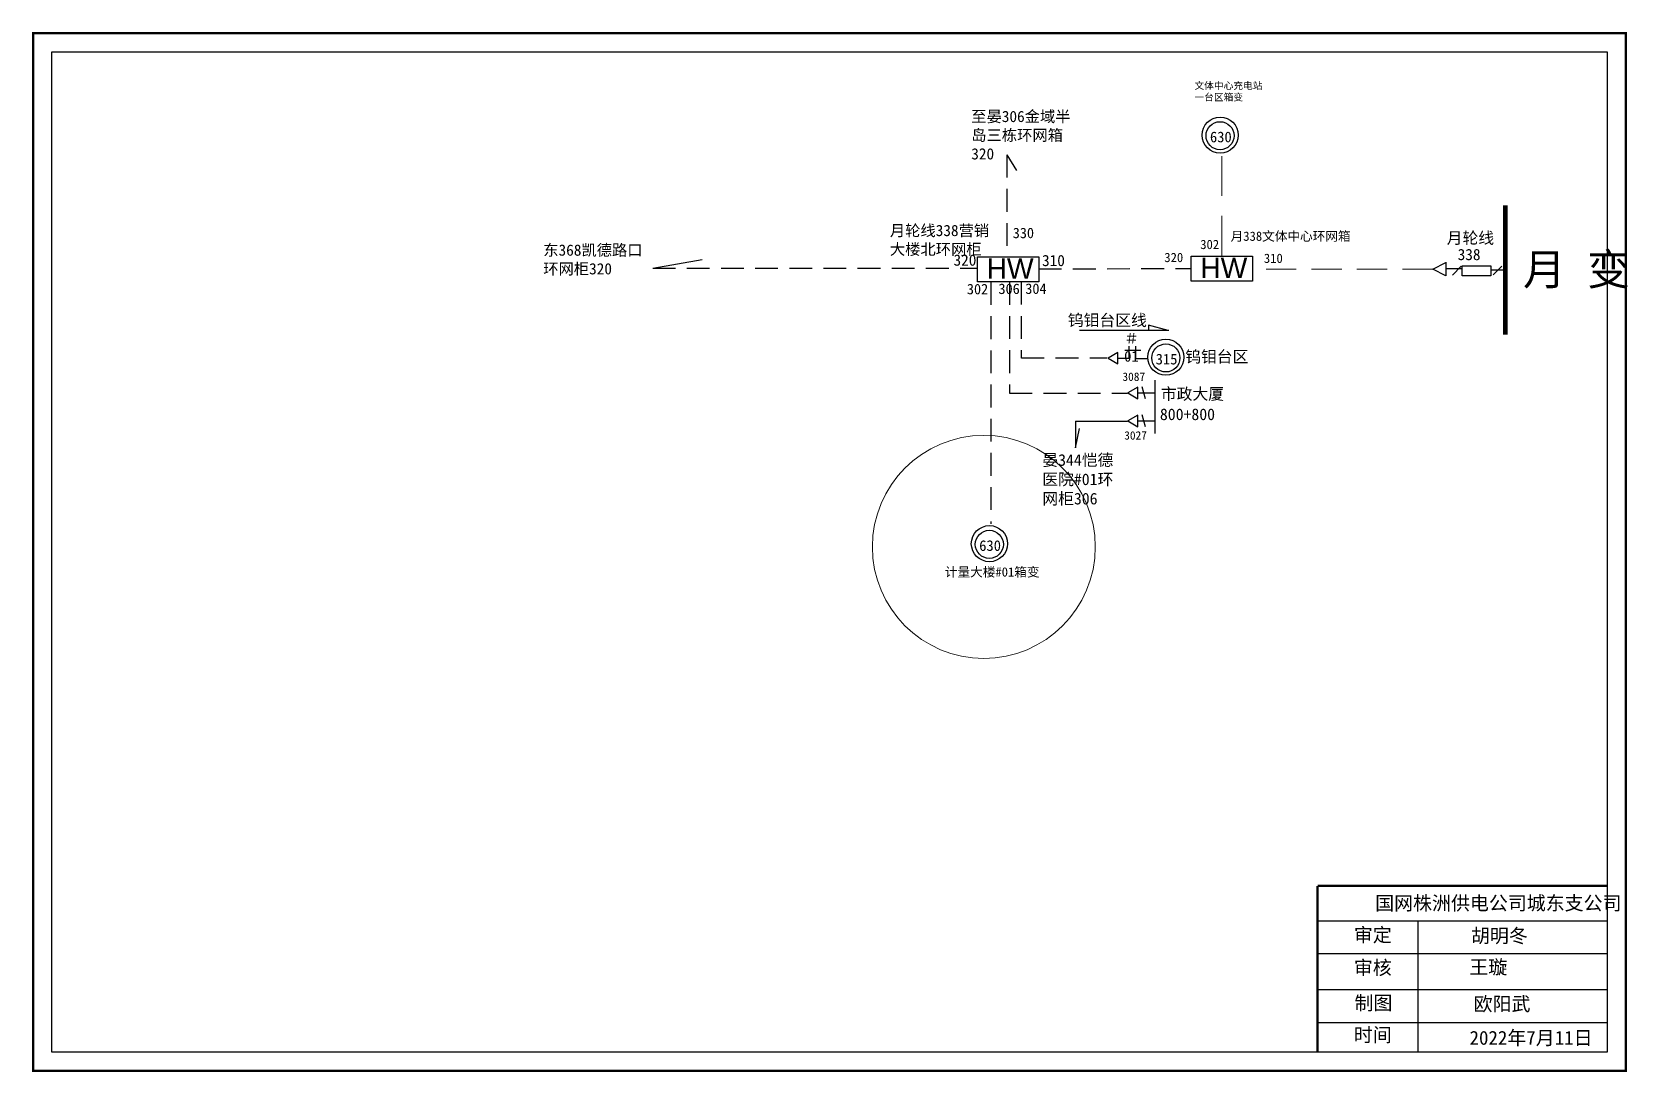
# Model space of a CAD drawing. Extents: x 161 to 506, y 2 to 226.
import ezdxf

# ---------------------------------------------------------------- set-up
doc = ezdxf.new("R2010")
doc.units = 0
doc.header["$LTSCALE"] = 0.774411
doc.linetypes.add('ACAD_ISO02W100', pattern=[15, 12, -3])
doc.linetypes.add('DASHED2', pattern=[9.525, 6.35, -3.175])
doc.layers.get('0').update_dxf_attribs({"linetype": 'CONTINUOUS'})
doc.styles.add('SimSun_txtstyle_2.30_0_0', font='simsun.ttc', dxfattribs={"height": 2.3})
doc.styles.add('SimSun_txtstyle_200.00_0_0200', font='simsun.ttc', dxfattribs={"height": 200})
doc.styles.get("Standard").update_dxf_attribs({"font": '', "height": 2.5})
doc.styles.add('仿宋_txtstyle_150.00_0_0150', font='simsun.ttc', dxfattribs={"height": 150})
doc.styles.add('仿宋_txtstyle_2.00_0_0', font='simsun.ttc', dxfattribs={"height": 2})
doc.styles.add('仿宋_txtstyle_200.00_0_0200', font='simsun.ttc', dxfattribs={"height": 200})
doc.styles.add('字体', font='', dxfattribs={"height": 2.5})
doc.styles.add('楷体_GB2312_txtstyle_3.00_0_0', font='', dxfattribs={"height": 3})
doc.styles.get('Standard').set_extended_font_data('SimSun')
doc.styles.get('字体').set_extended_font_data('楷体_GB2312')
doc.styles.get('楷体_GB2312_txtstyle_3.00_0_0').set_extended_font_data('楷体_GB2312')

msp = doc.modelspace()

# ---------------------------------------------------------------- linework, layer by layer
at = {"color": 7, "linetype": 'Continuous'}
msp.add_line((371.55, 199.73), (373.64, 196.32), dxfattribs=at)
at = {"linetype": 'DASHED2'}
for p, q in [((371.55, 199.72), (371.55, 177.6)), ((378.46, 175.11), (411.34, 175.18)), ((368.12, 172.25), (368.12, 120.09)), ((372.11, 172.28), (372.13, 148.27)), ((374.64, 172.31), (374.64, 155.87)), ((374.71, 155.92), (393.2, 155.92)), ((372.13, 148.27), (397.62, 148.27))]:
    msp.add_line(p, q, dxfattribs=at)
at = {"color": 7, "linetype": 'DASHED2', "lineweight": 0, "ltscale": 1.761998}
msp.add_line((417.98, 177.88), (417.98, 199.42), dxfattribs=at)
at = {"color": 0, "linetype": 'Continuous'}
for p, q in [((295.09, 175.26), (305.79, 177.1)), ((406.43, 161.82), (402.16, 162.97)), ((402.16, 162.86), (402.16, 161.82)), ((406.54, 161.82), (387.23, 161.82)), ((403.46, 148.29), (399.86, 148.29)), ((400.73, 149.69), (401.45, 147.14)), ((403.51, 151.11), (403.51, 139.61)), ((386.37, 142.24), (386.36, 136.45)), ((386.37, 142.24), (397.62, 142.24)), ((403.46, 142.26), (399.86, 142.26)), ((400.73, 143.65), (401.45, 141.1)), ((386.36, 136.45), (387.22, 140.67))]:
    msp.add_line(p, q, dxfattribs=at)
at = {"linetype": 'Continuous'}
for p, q in [((463.55, 175.02), (466.38, 176.49)), ((466.38, 176.55), (466.38, 173.61)), ((466.38, 173.61), (463.55, 175.02)), ((467.77, 173.75), (469.68, 175.67)), ((476.56, 173.79), (478.48, 175.71)), ((397.97, 155.75), (395.55, 155.75)), ((397.02, 157.56), (400.48, 157.56)), ((397.97, 155.75), (397.97, 158.43)), ((399.36, 158.43), (399.36, 155.75)), ((399.36, 155.75), (401.96, 155.75)), ((438.71, 34.43), (501.07, 34.43)), ((460.35, 34.42), (460.35, 6.09)), ((438.71, 27.32), (501.07, 27.32)), ((438.71, 19.57), (501.07, 19.57)), ((438.71, 12.47), (501.07, 12.47))]:
    msp.add_line(p, q, dxfattribs=at)
at = {"color": 0, "linetype": 'DASHED2'}
msp.add_line((295.09, 175.27), (365.04, 175.27), dxfattribs=at)
at = {"color": 7, "linetype": 'DASHED2', "lineweight": 0, "ltscale": 1.331766}
msp.add_line((463.55, 175.02), (424.81, 175.02), dxfattribs=at)
msp.add_line((469.89, 175.08), (466.38, 175.08))
at = {"linetype": 'ACAD_ISO02W100'}
msp.add_line((476.08, 174.89), (479.07, 174.89), dxfattribs=at)
at = {"linetype": 'Continuous', "const_width": 0.5}
msp.add_lwpolyline([(161.27, 225.99), (505.25, 225.99), (505.25, 2.02), (161.27, 2.02)], close=True, dxfattribs=at)
at = {"linetype": 'Continuous'}
for points in [[(165.32, 221.94), (501.2, 221.94), (501.2, 6.07), (165.32, 6.07)], [(365.2, 177.73), (378.47, 177.73), (378.47, 172.33), (365.2, 172.33)], [(411.34, 177.88), (424.61, 177.88), (424.61, 172.48), (411.34, 172.48)]]:
    msp.add_lwpolyline(points, close=True, dxfattribs=at)
for points, const_width in [([(479.22, 160.91), (479.2, 188.81)], 0.968), ([(438.67, 41.93), (438.67, 6.2)], 0.5), ([(438.71, 41.93), (501.07, 41.93)], 0.5)]:
    msp.add_lwpolyline(points, dxfattribs=dict(at, const_width=const_width))
at = {"linetype": 'ACAD_ISO02W100'}
msp.add_lwpolyline([(469.89, 173.61), (469.89, 175.75), (476.08, 175.75), (476.08, 173.61)], close=True, dxfattribs=at)
msp.add_lwpolyline([(393.41, 155.83), (395.55, 154.59), (395.55, 157.08)], close=True)
at = {"color": 0}
for points in [[(397.7, 148.32), (399.85, 147.08), (399.85, 149.56)], [(397.7, 142.28), (399.85, 141.04), (399.85, 143.52)]]:
    msp.add_lwpolyline(points, close=True, dxfattribs=at)
at = {"linetype": 'Continuous'}
for centre, radius in [((417.62, 203.98), 3.9), ((417.61, 203.84), 3.03), ((405.9, 156.03), 3.9), ((405.9, 155.88), 3.03), ((367.79, 115.8), 3.9), ((367.78, 115.65), 3.03)]:
    msp.add_circle(centre, radius, dxfattribs=at)
at = {"color": 12, "linetype": 'Continuous', "lineweight": 0, "ltscale": 1.644687, "true_color": 0xc00000}
msp.add_circle((366.59, 115.1), 24.07, dxfattribs=at)

# ---------------------------------------------------------------- texts
at = {"color": 7, "linetype": 'DASHED2', "lineweight": 0, "ltscale": 1.761998, "attachment_point": 1}
for s, insert, char_height, style in [('文体中心充电站^M^J一台区箱变', (412.08, 215.4), 1.5, '仿宋_txtstyle_150.00_0_0150'), ('月338文体中心环网箱', (419.89, 183.16), 2, '仿宋_txtstyle_200.00_0_0200'), ('302', (413.33, 181.38), 2, '仿宋_txtstyle_2.00_0_0'), ('320', (405.57, 178.57), 2, '仿宋_txtstyle_2.00_0_0'), ('310', (427.07, 178.39), 2, '仿宋_txtstyle_200.00_0_0200')]:
    msp.add_mtext(s, dxfattribs=dict(at, insert=insert, char_height=char_height, style=style))
at = {"linetype": 'Continuous', "attachment_point": 1}
for s, insert, char_height, width, style in [('至晏306金域半岛三栋环网箱320', (363.88, 209.21), 2.42, 24.563, '字体'), ('月轮线338营销大楼北环网柜', (346.3, 184.6), 2.42, 24.563, '字体'), ('月轮线', (466.56, 183.04), 2.5, 10.5568, '字体'), ('月 变', (483.03, 178.39), 6.776, 26.6157, '字体'), ('320', (360.05, 178.21), 2.42, 8.8883, '字体'), ('{\\fArial|b0|i0|c0|p32;\\H0.8333x;HW}', (367.19, 177.36), 5.2349, 102.1846, '字体'), ('310', (379.16, 178.12), 2.42, 8.8883, '字体'), ('{\\fArial|b0|i0|c0|p32;\\H0.8333x;HW}', (413.34, 177.51), 5.2349, 102.1846, '字体'), ('国网株洲供电公司城东支公司', (451.11, 39.73), 3, 82.0179, '楷体_GB2312_txtstyle_3.00_0_0'), ('审定', (446.5, 32.87), 3, 23.4615, '字体'), ('胡明冬', (471.8, 32.69), 3, 23.4615, '楷体_GB2312_txtstyle_3.00_0_0'), ('审核', (446.5, 25.8), 3, 23.4615, '字体'), ('王璇', (471.45, 25.93), 3, 33.0539, '字体'), ('制图', (446.66, 18.18), 3, 23.4615, '字体'), ('欧阳武', (472.36, 17.99), 3, 23.4615, '楷体_GB2312_txtstyle_3.00_0_0'), ('时间', (446.5, 11.3), 3, 23.4615, '字体'), ('2022年7月11日', (471.49, 10.66), 3, 26.3856, '楷体_GB2312_txtstyle_3.00_0_0')]:
    msp.add_mtext(s, dxfattribs=dict(at, insert=insert, char_height=char_height, width=width, style=style))
at = {"attachment_point": 1}
for s, insert, char_height, width, style in [('630', (415.43, 204.73), 2.3, 4.8377, 'SimSun_txtstyle_2.30_0_0'), ('330', (372.84, 183.98), 2.25, 28.9715, '字体'), ('302', (362.94, 171.87), 2.25, 28.9715, '字体'), ('306', (369.76, 171.93), 2.25, 28.9715, '字体'), ('304', (375.55, 171.95), 2.25, 28.9715, '字体'), ('钨钼台区线', (384.74, 165.28), 2.5, 18.5216, '字体'), ('钨钼台区', (410.09, 157.42), 2.5, 16.4292, '字体'), ('630', (365.6, 116.54), 2.3, 4.8377, 'SimSun_txtstyle_2.30_0_0')]:
    msp.add_mtext(s, dxfattribs=dict(at, insert=insert, char_height=char_height, width=width, style=style))
at = {"color": 1, "linetype": 'Continuous', "insert": (271.45, 180.37), "char_height": 2.42, "width": 40.0623, "attachment_point": 1, "style": '字体'}
msp.add_mtext('{\\fSimSun|b0|i0|c134|p2;东}368{\\fSimSun|b0|i0|c134|p2;凯德路口\\P环网柜}320', dxfattribs=at)
at = {"linetype": 'Continuous', "insert": (468.92, 179.41), "char_height": 2.42, "width": 5.4744, "attachment_point": 1}
msp.add_mtext('338', dxfattribs=at)
at = {"char_height": 2.3, "width": 4.8377, "attachment_point": 1}
for s, insert in [('＃01', (396.9, 161.22)), ('315', (403.71, 156.78))]:
    msp.add_mtext(s, dxfattribs=dict(at, insert=insert))
at = {"color": 0, "char_height": 2.3, "width": 4.8377, "attachment_point": 1}
for s, insert in [('{\\H0.7826x;3087}', (396.53, 152.73)), ('{\\H0.7826x;3027}', (396.91, 140.06))]:
    msp.add_mtext(s, dxfattribs=dict(at, insert=insert))
at = {"color": 0, "char_height": 2.5, "width": 16.4292, "attachment_point": 1, "style": '字体'}
for s, insert in [('市政大厦', (404.82, 149.38)), ('800+800', (404.62, 144.97)), ('晏344恺德医院#01环网柜306', (379.23, 135.11))]:
    msp.add_mtext(s, dxfattribs=dict(at, insert=insert))
at = {"color": 7, "linetype": 'Continuous', "lineweight": 0, "ltscale": 0.414366, "insert": (358.18, 110.7), "char_height": 2, "attachment_point": 1, "style": 'SimSun_txtstyle_200.00_0_0200'}
msp.add_mtext('计量大楼#01箱变', dxfattribs=at)

doc.saveas('drawing.dxf')
